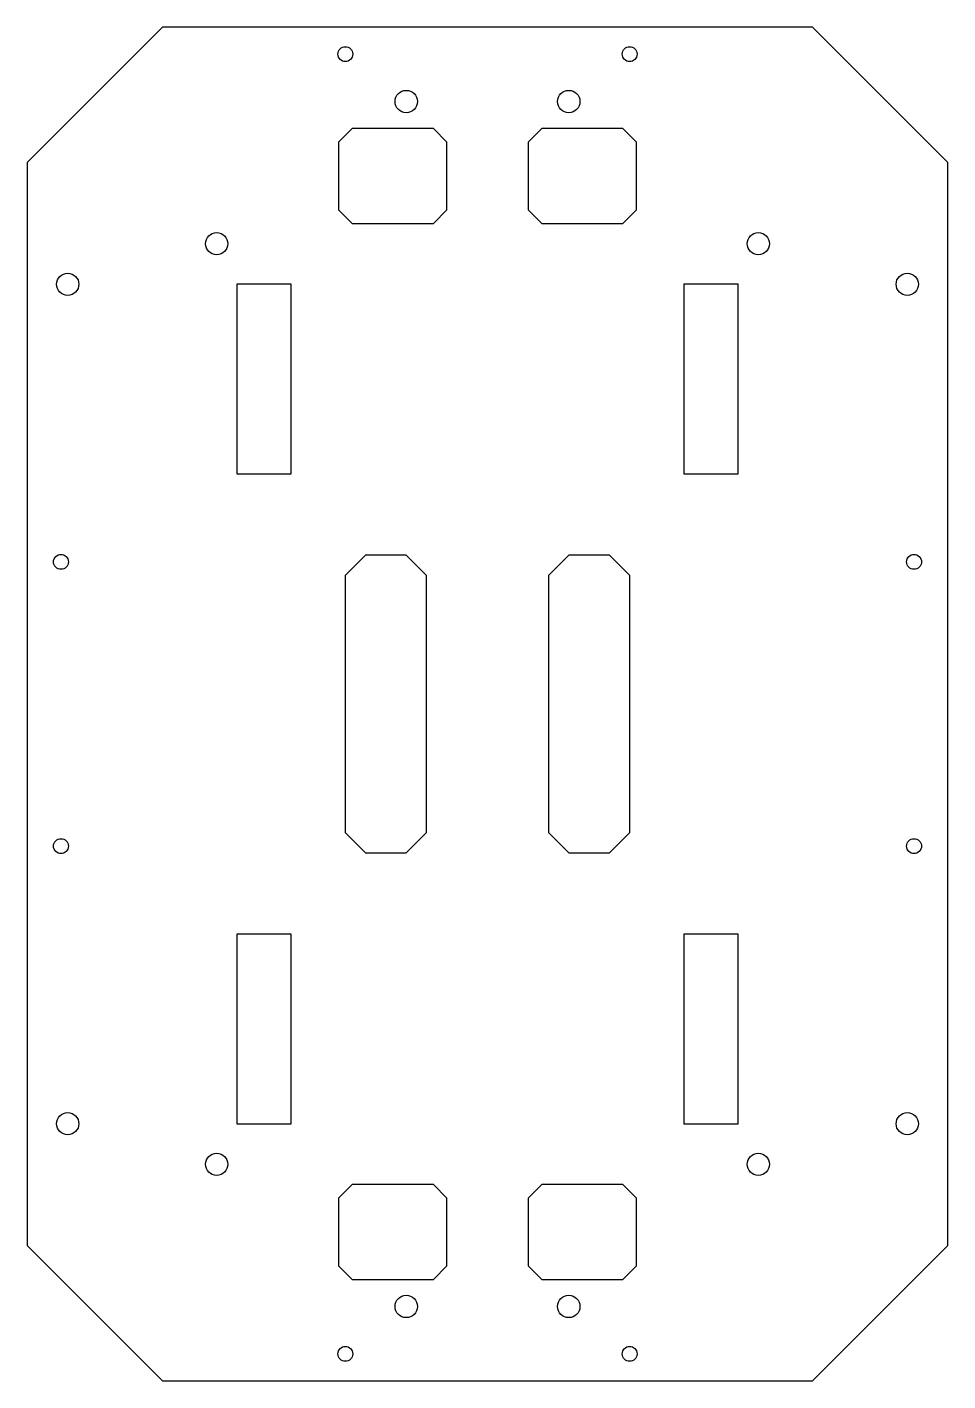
# Model space of a CAD drawing. Header units: millimetres. Extents: x -68 to 68, y -100 to 100.
import ezdxf

# ---------------------------------------------------------------- set-up
doc = ezdxf.new("R2010")
doc.units = ezdxf.units.MM

msp = doc.modelspace()

# ---------------------------------------------------------------- linework, layer by layer
at = {"color": 7, "linetype": 'Continuous', "lineweight": 25}
for p, q in [((-48, 100), (-68, 80)), ((48, 100), (-48, 100)), ((68, 80), (48, 100)), ((-20, 85), (-22, 83)), ((-8, 85), (-20, 85)), ((-6, 83), (-8, 85)), ((8, 85), (6, 83)), ((20, 85), (8, 85)), ((22, 83), (20, 85)), ((-22, 83), (-22, 73)), ((-6, 73), (-6, 83)), ((6, 83), (6, 73)), ((22, 73), (22, 83)), ((-68, 80), (-68, -80)), ((68, -80), (68, 80)), ((-22, 73), (-20, 71)), ((-8, 71), (-6, 73)), ((6, 73), (8, 71)), ((20, 71), (22, 73)), ((-20, 71), (-8, 71)), ((8, 71), (20, 71)), ((-37, 62), (-37, 34)), ((-29, 62), (-37, 62)), ((-29, 34), (-29, 62)), ((29, 62), (29, 34)), ((37, 62), (29, 62)), ((37, 34), (37, 62)), ((-37, 34), (-29, 34)), ((29, 34), (37, 34)), ((-18, 22), (-21, 19)), ((-12, 22), (-18, 22)), ((-9, 19), (-12, 22)), ((12, 22), (9, 19)), ((18, 22), (12, 22)), ((21, 19), (18, 22)), ((-21, 19), (-21, -19)), ((-9, -19), (-9, 19)), ((9, 19), (9, -19)), ((21, -19), (21, 19)), ((-21, -19), (-18, -22)), ((-12, -22), (-9, -19)), ((9, -19), (12, -22)), ((18, -22), (21, -19)), ((-18, -22), (-12, -22)), ((12, -22), (18, -22)), ((-37, -34), (-37, -62)), ((-29, -34), (-37, -34)), ((-29, -62), (-29, -34)), ((29, -34), (29, -62)), ((37, -34), (29, -34)), ((37, -62), (37, -34)), ((-37, -62), (-29, -62)), ((29, -62), (37, -62)), ((-20, -71), (-22, -73)), ((-8, -71), (-20, -71)), ((-6, -73), (-8, -71)), ((8, -71), (6, -73)), ((20, -71), (8, -71)), ((22, -73), (20, -71)), ((-22, -73), (-22, -83)), ((-6, -83), (-6, -73)), ((6, -73), (6, -83)), ((22, -83), (22, -73)), ((-68, -80), (-48, -100)), ((48, -100), (68, -80)), ((-22, -83), (-20, -85)), ((-8, -85), (-6, -83)), ((6, -83), (8, -85)), ((20, -85), (22, -83)), ((-20, -85), (-8, -85)), ((8, -85), (20, -85)), ((-48, -100), (48, -100))]:
    msp.add_line(p, q, dxfattribs=at)
for centre, radius in [((-21, 96), 1.1), ((21, 96), 1.1), ((-12, 89), 1.65), ((12, 89), 1.65), ((-40, 68), 1.65), ((40, 68), 1.65), ((-62, 62), 1.65), ((62, 62), 1.65), ((-63, 21), 1.1), ((63, 21), 1.1), ((-63, -21), 1.1), ((63, -21), 1.1), ((-62, -62), 1.65), ((62, -62), 1.65), ((-40, -68), 1.65), ((40, -68), 1.65), ((-12, -89), 1.65), ((12, -89), 1.65), ((-21, -96), 1.1), ((21, -96), 1.1)]:
    msp.add_circle(centre, radius, dxfattribs=at)

doc.saveas('drawing.dxf')
